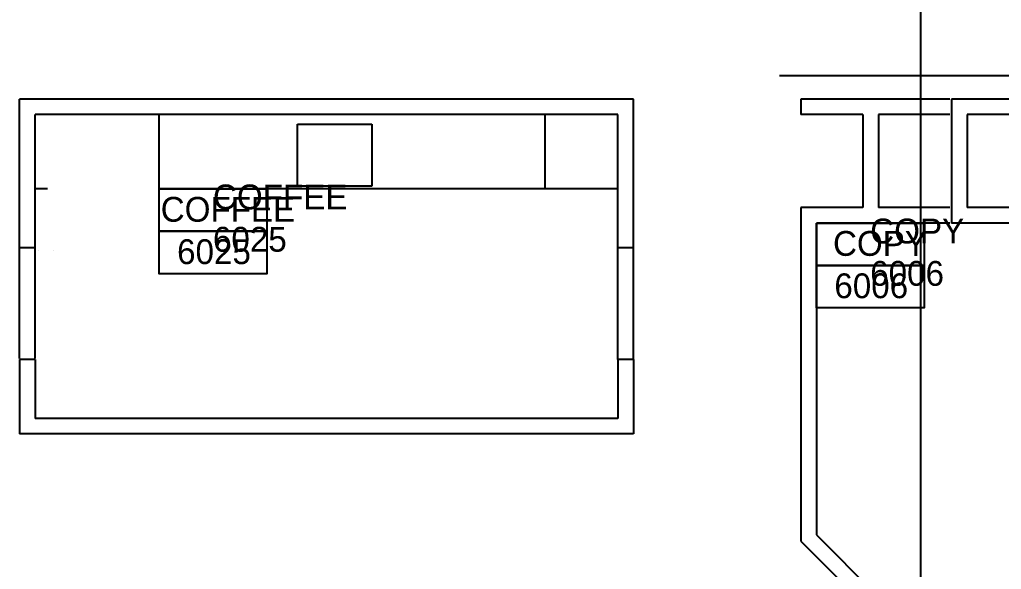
# Model space of a CAD drawing. Header units: millimetres. Extents: x 18694 to 89916, y 18694 to 89916.
# Drawn here: x 41996 to 50039, y 69086 to 73589 of the extents above; entities that cross this region are included whole.
import ezdxf

# ---------------------------------------------------------------- set-up
doc = ezdxf.new("R2010")
doc.units = ezdxf.units.MM
doc.layers.get('0').update_dxf_attribs({"linetype": 'CONTINUOUS'})
for name, color, linetype in [('A-DOOR-TRIM-3D', 7, 'CONTINUOUS'), ('E-B-CORE', 7, 'CONTINUOUS'), ('E-B-FURR', 7, 'CONTINUOUS'), ('E-C-HEAD', 7, 'CONTINUOUS'), ('E-F-CASE', 7, 'CONTINUOUS'), ('E-F-PLMB', 7, 'CONTINUOUS'), ('GRIDLN', 7, 'CONTINUOUS'), ('RMNUM', 7, 'CONTINUOUS')]:
    doc.layers.add(name, color=color, linetype=linetype)

msp = doc.modelspace()

# ---------------------------------------------------------------- linework, layer by layer
msp.add_line((48525.073282, 71052.073593), (48525.073282, 71052.073593))
at = {"layer": 'A-DOOR-TRIM-3D'}
for p, q in [((42148.501606, 71694.298394), (42148.501606, 71694.298394)), ((42275.501606, 71694.298394), (42275.501606, 71694.298394))]:
    msp.add_line(p, q, dxfattribs=at)
at = {"layer": 'E-B-CORE', "color": 8}
for p, q in [((49631.6, 72938.898394), (49631.6, 71922.898394)), ((50253.9, 72938.898394), (49631.6, 72938.898394)), ((49758.6, 72811.898394), (49758.6, 72049.898394)), ((50253.9, 72811.898394), (49758.6, 72811.898394)), ((53416.2, 72049.898394), (49758.6, 72049.898394)), ((53416.2, 71922.898394), (49631.6, 71922.898394))]:
    msp.add_line(p, q, dxfattribs=at)
at = {"layer": 'E-B-FURR', "color": 6}
for p, q in [((47025.301606, 72938.898394), (41996.101606, 72938.898394)), ((41996.101606, 71719.698394), (41996.101606, 72938.898394)), ((47025.301606, 71719.698394), (47025.301606, 72938.898394)), ((49616.101606, 72938.898394), (48396.901606, 72938.898394)), ((48396.901606, 72938.898394), (48396.901606, 72811.898394)), ((46898.301606, 72811.898394), (42123.101606, 72811.898394)), ((42123.101606, 71719.698394), (42123.101606, 72811.898394)), ((46898.301606, 71719.698394), (46898.301606, 72811.898394)), ((48904.901606, 72811.898394), (48396.901606, 72811.898394)), ((48904.901606, 72811.898394), (48904.901606, 72049.898394)), ((49031.901606, 72811.898394), (49031.901606, 72049.898394)), ((49616.101606, 72811.898394), (49031.901606, 72811.898394)), ((48904.901606, 72049.898394), (48396.901606, 72049.898394)), ((48396.901606, 72049.898394), (48396.901606, 69317.041071)), ((49616.101606, 72049.898394), (49031.901606, 72049.898394)), ((49616.101606, 71922.898394), (48523.901606, 71922.898394)), ((48523.901606, 71922.898394), (48523.901606, 69369.646198)), ((42123.101606, 71719.698394), (41996.101606, 71719.698394)), ((47025.301606, 71719.698394), (46898.301606, 71719.698394)), ((41996.101606, 70805.298394), (41996.101606, 70195.698394)), ((42123.101606, 70805.298394), (41996.101606, 70805.298394)), ((42123.101606, 70805.298394), (42123.101606, 70322.698394)), ((46898.301606, 70805.298394), (46898.301606, 70322.698394)), ((47025.301606, 70805.298394), (46898.301606, 70805.298394)), ((47025.301606, 70805.298394), (47025.301606, 70195.698394)), ((46898.301606, 70322.698394), (42123.101606, 70322.698394)), ((47025.301606, 70195.698394), (41996.101606, 70195.698394)), ((48523.901606, 69369.646198), (51193.074296, 66700.473508)), ((48396.901606, 69317.041071), (51102.986669, 66610.956008))]:
    msp.add_line(p, q, dxfattribs=at)
at = {"layer": 'E-C-HEAD', "color": 5}
for p, q in [((65720.841812, 73129.398394), (48221.9, 73129.398394)), ((41996.101606, 70814.635968), (41996.101606, 71729.035968)), ((42123.101606, 70814.635968), (42123.101606, 71729.035968)), ((46898.301606, 70805.298394), (46898.301606, 71719.698394)), ((47025.301606, 70805.298394), (47025.301606, 71719.698394))]:
    msp.add_line(p, q, dxfattribs=at)
at = {"layer": 'E-F-CASE', "color": 4}
for p, q in [((43139.101606, 72202.298394), (43139.101606, 72811.898394)), ((46300.519718, 72202.298394), (46300.519718, 72811.898394)), ((42224.701606, 72202.298394), (42123.101606, 72202.298394)), ((46898.301606, 72202.298394), (43139.101606, 72202.298394))]:
    msp.add_line(p, q, dxfattribs=at)
at = {"layer": 'E-F-PLMB', "color": 2}
for p, q in [((44272.2, 72225.130861), (44272.2, 72733.130861)), ((44272.2, 72733.130861), (44881.8, 72733.130861)), ((44881.8, 72733.130861), (44881.8, 72225.130861)), ((44881.8, 72225.130861), (44272.2, 72225.130861))]:
    msp.add_line(p, q, dxfattribs=at)
at = {"layer": 'GRIDLN', "color": 9}
msp.add_line((49377.6, 88696.8), (49377.6, 18694.4), dxfattribs=at)
at = {"layer": 'RMNUM', "color": 30}
for points in [[(43139.101606, 72202.298394), (44021.030576, 72202.298394), (44021.030576, 71855.398707), (43139.101606, 71855.398707), (43139.101606, 72202.298394)], [(48523.901606, 71922.898394), (49405.830576, 71922.898394), (49405.830576, 71575.998707), (48523.901606, 71575.998707), (48523.901606, 71922.898394)], [(43139.101606, 71855.398707), (44021.030576, 71855.398707), (44021.030576, 71508.49902), (43139.101606, 71508.49902), (43139.101606, 71855.398707)], [(48523.901606, 71575.998707), (49405.830576, 71575.998707), (49405.830576, 71229.09902), (48523.901606, 71229.09902), (48523.901606, 71575.998707)]]:
    msp.add_lwpolyline(points, dxfattribs=at)

# ---------------------------------------------------------------- texts
for s, p in [('COFFEE', (43580.066104, 72035.659027)), ('COFFEE', (43151.894675, 71934.059027)), ('COPY', (48964.866104, 71756.259027)), ('6025', (43580.066104, 71688.75934)), ('COPY', (48660.066104, 71654.659027)), ('6025', (43286.151818, 71587.15934)), ('6006', (48964.866104, 71409.35934)), ('6006', (48670.951818, 71307.75934))]:
    msp.add_text(s, height=203.2, dxfattribs=at).set_placement(p)

doc.saveas('drawing.dxf')
